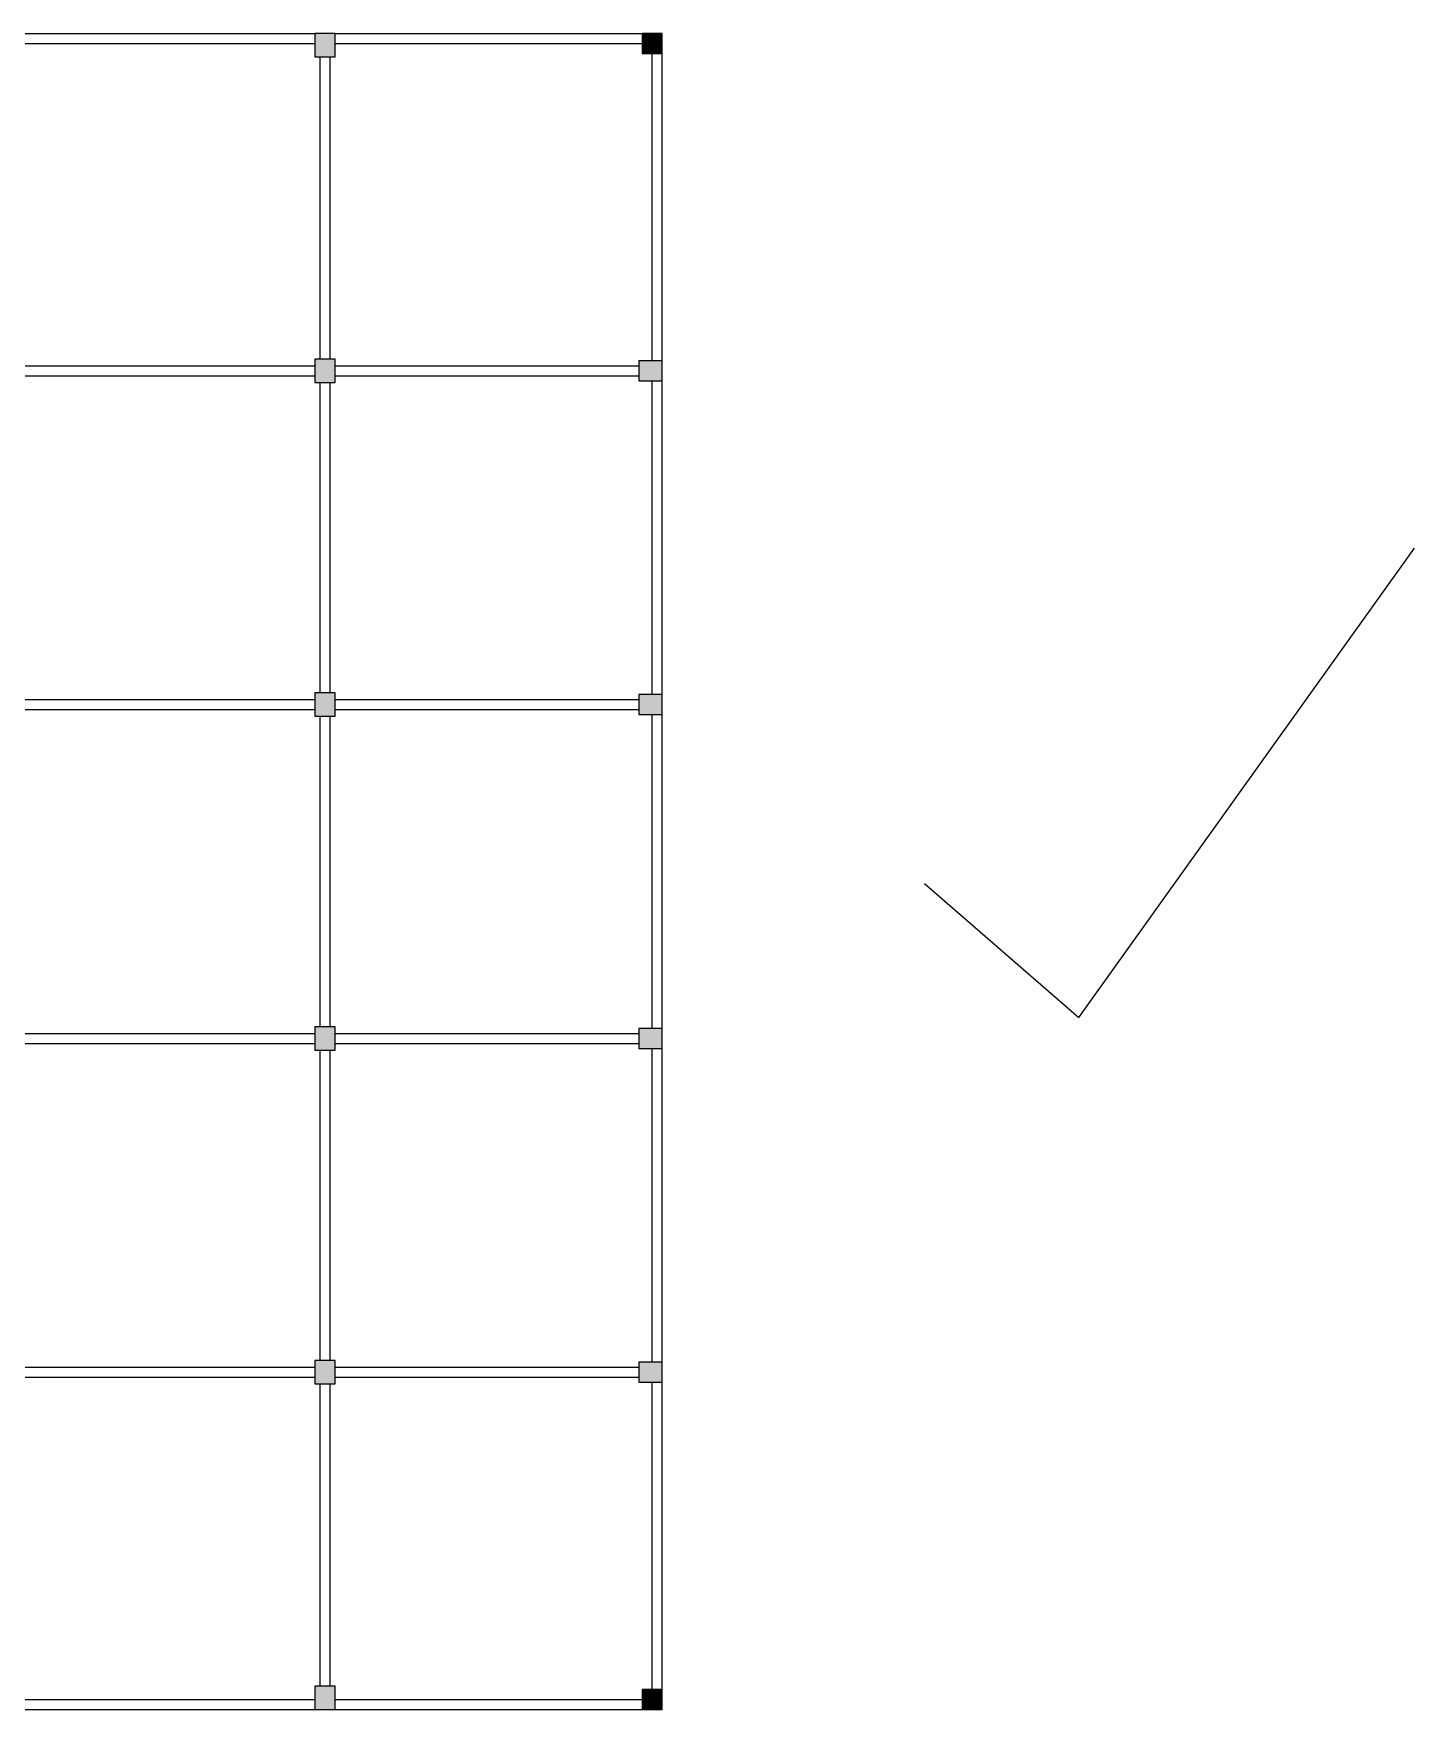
# Model space of a CAD drawing. Extents: x -2331248 to -1198620, y -977263 to -545844.
# Drawn here: x -1986970 to -1945602, y -754075 to -703875 of the extents above; entities that cross this region are included whole.
import ezdxf

# ---------------------------------------------------------------- set-up
doc = ezdxf.new("R2010")
doc.units = 0
doc.header["$LTSCALE"] = 1000
doc.header["$MEASUREMENT"] = 0
doc.layers.get('0').update_dxf_attribs({"linetype": 'CONTINUOUS'})
for name, color, linetype in [('柱', 2, 'CONTINUOUS'), ('柱涂实', 54, 'CONTINUOUS'), ('梁', 4, 'CONTINUOUS')]:
    doc.layers.add(name, color=color, linetype=linetype)

msp = doc.modelspace()

# ---------------------------------------------------------------- hatches: boundary and pattern name
at = {"layer": '柱涂实'}
for points in [[(-1977938, -704575), (-1977938, -703875), (-1978538, -703875), (-1978538, -704575)], [(-1968138, -704475), (-1968138, -703875), (-1968738, -703875), (-1968738, -704475)], [(-1977938, -714325), (-1977938, -713625), (-1978538, -713625), (-1978538, -714325)], [(-1968138, -714275), (-1968138, -713675), (-1968838, -713675), (-1968838, -714275)], [(-1977938, -724325), (-1977938, -723625), (-1978538, -723625), (-1978538, -724325)], [(-1968138, -724275), (-1968138, -723675), (-1968838, -723675), (-1968838, -724275)], [(-1977938, -734325), (-1977938, -733625), (-1978538, -733625), (-1978538, -734325)], [(-1968138, -734275), (-1968138, -733675), (-1968838, -733675), (-1968838, -734275)], [(-1977938, -744325), (-1977938, -743625), (-1978538, -743625), (-1978538, -744325)], [(-1968138, -744275), (-1968138, -743675), (-1968838, -743675), (-1968838, -744275)], [(-1977938, -754075), (-1977938, -753375), (-1978538, -753375), (-1978538, -754075)], [(-1968138, -754075), (-1968138, -753475), (-1968738, -753475), (-1968738, -754075)]]:
    msp.add_hatch(color=256, dxfattribs=at).paths.add_polyline_path(points)

# ---------------------------------------------------------------- linework, layer by layer
msp.add_lwpolyline([(-1960275, -729331), (-1955652, -733349), (-1945602, -719288)])
at = {"layer": '柱', "ltscale": 1}
for points in [[(-1977938, -704575), (-1977938, -703875), (-1978538, -703875), (-1978538, -704575)], [(-1968138, -704475), (-1968138, -703875), (-1968738, -703875), (-1968738, -704475)], [(-1977938, -714325), (-1977938, -713625), (-1978538, -713625), (-1978538, -714325)], [(-1968138, -714275), (-1968138, -713675), (-1968838, -713675), (-1968838, -714275)], [(-1977938, -724325), (-1977938, -723625), (-1978538, -723625), (-1978538, -724325)], [(-1968138, -724275), (-1968138, -723675), (-1968838, -723675), (-1968838, -724275)], [(-1977938, -734325), (-1977938, -733625), (-1978538, -733625), (-1978538, -734325)], [(-1968138, -734275), (-1968138, -733675), (-1968838, -733675), (-1968838, -734275)], [(-1977938, -744325), (-1977938, -743625), (-1978538, -743625), (-1978538, -744325)], [(-1968138, -744275), (-1968138, -743675), (-1968838, -743675), (-1968838, -744275)], [(-1977938, -754075), (-1977938, -753375), (-1978538, -753375), (-1978538, -754075)], [(-1968138, -754075), (-1968138, -753475), (-1968738, -753475), (-1968738, -754075)]]:
    msp.add_lwpolyline(points, close=True, dxfattribs=at)
at = {"layer": '柱涂实', "linetype": 'Continuous'}
for points in [[(-1977938, -704575), (-1977938, -703875), (-1978538, -703875), (-1978538, -704575)], [(-1968138, -704475), (-1968138, -703875), (-1968738, -703875), (-1968738, -704475)], [(-1977938, -714325), (-1977938, -713625), (-1978538, -713625), (-1978538, -714325)], [(-1968138, -714275), (-1968138, -713675), (-1968838, -713675), (-1968838, -714275)], [(-1977938, -724325), (-1977938, -723625), (-1978538, -723625), (-1978538, -724325)], [(-1968138, -724275), (-1968138, -723675), (-1968838, -723675), (-1968838, -724275)], [(-1977938, -734325), (-1977938, -733625), (-1978538, -733625), (-1978538, -734325)], [(-1968138, -734275), (-1968138, -733675), (-1968838, -733675), (-1968838, -734275)], [(-1977938, -744325), (-1977938, -743625), (-1978538, -743625), (-1978538, -744325)], [(-1968138, -744275), (-1968138, -743675), (-1968838, -743675), (-1968838, -744275)], [(-1977938, -754075), (-1977938, -753375), (-1978538, -753375), (-1978538, -754075)], [(-1968138, -754075), (-1968138, -753475), (-1968738, -753475), (-1968738, -754075)]]:
    msp.add_lwpolyline(points, close=True, dxfattribs=at)
at = {"layer": '梁', "ltscale": 1}
for p, q in [((-1987938, -703875), (-1978538, -703875)), ((-1987938, -704175), (-1978538, -704175)), ((-1977938, -703875), (-1968738, -703875)), ((-1977938, -704175), (-1968738, -704175)), ((-1978388, -713625), (-1978388, -704575)), ((-1978088, -713625), (-1978088, -704575)), ((-1968438, -713675), (-1968438, -704475)), ((-1968138, -713675), (-1968138, -704475)), ((-1987938, -713825), (-1978538, -713825)), ((-1977938, -713825), (-1968838, -713825)), ((-1987938, -714125), (-1978538, -714125)), ((-1978388, -723625), (-1978388, -714325)), ((-1978088, -723625), (-1978088, -714325)), ((-1977938, -714125), (-1968838, -714125)), ((-1968438, -723675), (-1968438, -714275)), ((-1968138, -723675), (-1968138, -714275)), ((-1987938, -723825), (-1978538, -723825)), ((-1977938, -723825), (-1968838, -723825)), ((-1987938, -724125), (-1978538, -724125)), ((-1978388, -733625), (-1978388, -724325)), ((-1978088, -733625), (-1978088, -724325)), ((-1977938, -724125), (-1968838, -724125)), ((-1968438, -733675), (-1968438, -724275)), ((-1968138, -733675), (-1968138, -724275)), ((-1987938, -733825), (-1978538, -733825)), ((-1977938, -733825), (-1968838, -733825)), ((-1987938, -734125), (-1978538, -734125)), ((-1978388, -743625), (-1978388, -734325)), ((-1978088, -743625), (-1978088, -734325)), ((-1977938, -734125), (-1968838, -734125)), ((-1968438, -743675), (-1968438, -734275)), ((-1968138, -743675), (-1968138, -734275)), ((-1987938, -743825), (-1978538, -743825)), ((-1977938, -743825), (-1968838, -743825)), ((-1987938, -744125), (-1978538, -744125)), ((-1978388, -753375), (-1978388, -744325)), ((-1978088, -753375), (-1978088, -744325)), ((-1977938, -744125), (-1968838, -744125)), ((-1968438, -753475), (-1968438, -744275)), ((-1968138, -753475), (-1968138, -744275)), ((-1987938, -753775), (-1978538, -753775)), ((-1977938, -753775), (-1968738, -753775)), ((-1987938, -754075), (-1978538, -754075)), ((-1977938, -754075), (-1968738, -754075))]:
    msp.add_line(p, q, dxfattribs=at)

doc.saveas('drawing.dxf')
